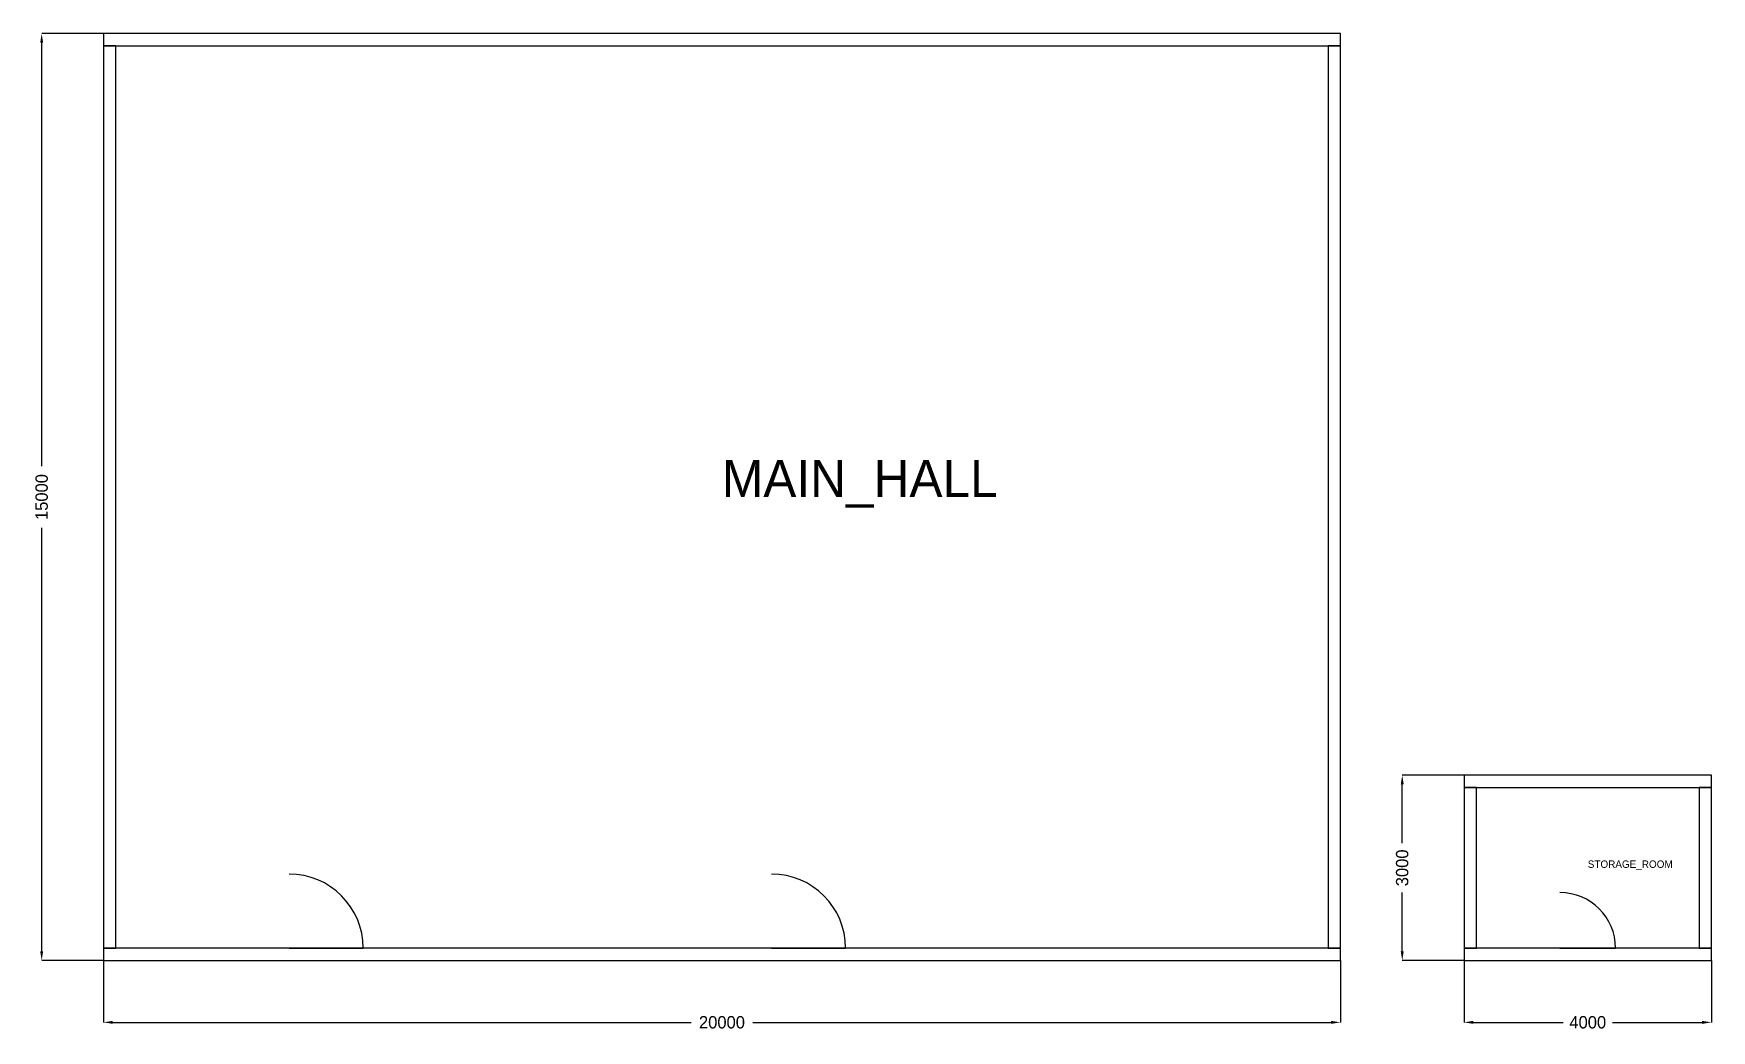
# Model space of a CAD drawing. Header units: metres. Extents: x -1131 to 26000, y -1131 to 15000.
import ezdxf

# ---------------------------------------------------------------- set-up
doc = ezdxf.new("R2010")
doc.units = ezdxf.units.M
for name, color, linetype in [('DIMENSIONS', 5, 'Continuous'), ('DOORS', 3, 'Continuous'), ('TEXT', 7, 'Continuous'), ('WALLS', 1, 'Continuous')]:
    doc.layers.add(name, color=color, linetype=linetype)
doc.dimstyles.new('BUSAN_DIM', dxfattribs={"dimtxt": 200, "dimasz": 150, "dimexe": 1.25, "dimexo": 0.625, "dimtad": 1, "dimcen": 2.5, "dimazin": 3, "dimtfac": 1, "dimtmove": 0, "dimatfit": 3})

# ---------------------------------------------------------------- blocks, each defined once
blk = doc.blocks.new('_CLOSEDFILLED')
at = {"color": 0, "linetype": 'BYBLOCK'}
blk.add_solid([(-1, 0.16), (0, 0), (-1, -0.16)], dxfattribs=at)
blk = doc.blocks.new('*D1')
for p, q in [((0, 0), (0, -1000)), ((20000, 0), (20000, -1000)), ((150, -1000), (9500, -1000)), ((10500, -1000), (19850, -1000))]:
    blk.add_line(p, q)
at = {"layer": 'Defpoints'}
for p in [(0, 0), (20000, 0), (0, -1000)]:
    blk.add_point(p, dxfattribs=at)
at = {"layer": 'DIMENSIONS', "xscale": 150, "yscale": 150, "rotation": 180}
blk.add_blockref('_CLOSEDFILLED', (0, -1000), dxfattribs=at)
at = {"layer": 'DIMENSIONS', "xscale": 150, "yscale": 150}
blk.add_blockref('_CLOSEDFILLED', (20000, -1000), dxfattribs=at)
at = {"layer": 'DIMENSIONS', "insert": (10000, -1000), "char_height": 200, "attachment_point": 5}
blk.add_mtext('20000', dxfattribs=at)
blk = doc.blocks.new('*D2')
for p, q in [((0, 15000), (-1000, 15000)), ((-1000, 8000), (-1000, 14850)), ((-1000, 150), (-1000, 7000)), ((0, 0), (-1000, 0))]:
    blk.add_line(p, q)
at = {"layer": 'Defpoints'}
for p in [(0, 15000), (-1000, 0), (0, 0)]:
    blk.add_point(p, dxfattribs=at)
at = {"layer": 'DIMENSIONS', "xscale": 150, "yscale": 150}
for p, rotation in [((-1000, 15000), 90), ((-1000, 0), 270)]:
    blk.add_blockref('_CLOSEDFILLED', p, dxfattribs=dict(at, rotation=rotation))
at = {"layer": 'DIMENSIONS', "insert": (-1000, 7500), "char_height": 200, "attachment_point": 5, "rotation": 90}
blk.add_mtext('15000', dxfattribs=at)
blk = doc.blocks.new('*D3')
for p, q in [((22000, 0), (22000, -1000)), ((26000, 0), (26000, -1000)), ((22150, -1000), (23600, -1000)), ((24400, -1000), (25850, -1000))]:
    blk.add_line(p, q)
at = {"layer": 'Defpoints'}
for p in [(22000, 0), (26000, 0), (22000, -1000)]:
    blk.add_point(p, dxfattribs=at)
at = {"layer": 'DIMENSIONS', "xscale": 150, "yscale": 150, "rotation": 180}
blk.add_blockref('_CLOSEDFILLED', (22000, -1000), dxfattribs=at)
at = {"layer": 'DIMENSIONS', "xscale": 150, "yscale": 150}
blk.add_blockref('_CLOSEDFILLED', (26000, -1000), dxfattribs=at)
at = {"layer": 'DIMENSIONS', "insert": (24000, -1000), "char_height": 200, "attachment_point": 5}
blk.add_mtext('4000', dxfattribs=at)
blk = doc.blocks.new('*D4')
for p, q in [((22000, 3000), (21000, 3000)), ((21000, 1900), (21000, 2850)), ((21000, 150), (21000, 1100)), ((22000, 0), (21000, 0))]:
    blk.add_line(p, q)
at = {"layer": 'Defpoints'}
for p in [(22000, 3000), (21000, 0), (22000, 0)]:
    blk.add_point(p, dxfattribs=at)
at = {"layer": 'DIMENSIONS', "xscale": 150, "yscale": 150}
for p, rotation in [((21000, 3000), 90), ((21000, 0), 270)]:
    blk.add_blockref('_CLOSEDFILLED', p, dxfattribs=dict(at, rotation=rotation))
at = {"layer": 'DIMENSIONS', "insert": (21000, 1500), "char_height": 200, "attachment_point": 5, "rotation": 90}
blk.add_mtext('3000', dxfattribs=at)

msp = doc.modelspace()

# ---------------------------------------------------------------- linework, layer by layer
at = {"layer": 'DOORS'}
for p, q in [((3000, 200), (4200, 200)), ((10800, 200), (12000, 200)), ((23550, 200), (24450, 200))]:
    msp.add_line(p, q, dxfattribs=at)
for centre, radius in [((3000, 200), 1200), ((10800, 200), 1200), ((23550, 200), 900)]:
    msp.add_arc(centre, radius, 0, 90, dxfattribs=at)
at = {"layer": 'WALLS'}
for points in [[(0, 14800), (20000, 14800), (20000, 15000), (0, 15000)], [(0, 200), (200, 200), (200, 14800), (0, 14800)], [(19800, 200), (20000, 200), (20000, 14800), (19800, 14800)], [(22000, 2800), (26000, 2800), (26000, 3000), (22000, 3000)], [(22000, 200), (22200, 200), (22200, 2800), (22000, 2800)], [(25800, 200), (26000, 200), (26000, 2800), (25800, 2800)], [(0, 0), (20000, 0), (20000, 200), (0, 200)], [(22000, 0), (26000, 0), (26000, 200), (22000, 200)]]:
    msp.add_lwpolyline(points, close=True, dxfattribs=at)

# ---------------------------------------------------------------- texts
at = {"layer": 'TEXT'}
for s, height, p in [('MAIN_HALL', 600, (10000, 7500)), ('STORAGE_ROOM', 120, (24000, 1500))]:
    msp.add_text(s, height=height, dxfattribs=at).set_placement(p)

# ---------------------------------------------------------------- dimensions: what is measured, and where the dimension line sits
at = {"layer": 'DIMENSIONS'}
for base, p1, p2, picture, middle in [((-1000, 0), (0, 0), (0, 15000), '*D2', (-1000, 7500)), ((21000, 0), (22000, 0), (22000, 3000), '*D4', (21000, 1500))]:
    dim = msp.add_linear_dim(base=base, p1=p1, p2=p2, angle=90, dimstyle='BUSAN_DIM', dxfattribs=at)
    dim.commit()
    dim.dimension.update_dxf_attribs({"geometry": picture, "text_midpoint": middle})
for base, p1, p2, picture, middle in [((0, -1000), (0, 0), (20000, 0), '*D1', (10000, -1000)), ((22000, -1000), (22000, 0), (26000, 0), '*D3', (24000, -1000))]:
    dim = msp.add_linear_dim(base=base, p1=p1, p2=p2, dimstyle='BUSAN_DIM', dxfattribs=at)
    dim.commit()
    dim.dimension.update_dxf_attribs({"geometry": picture, "text_midpoint": middle})

doc.saveas('drawing.dxf')
